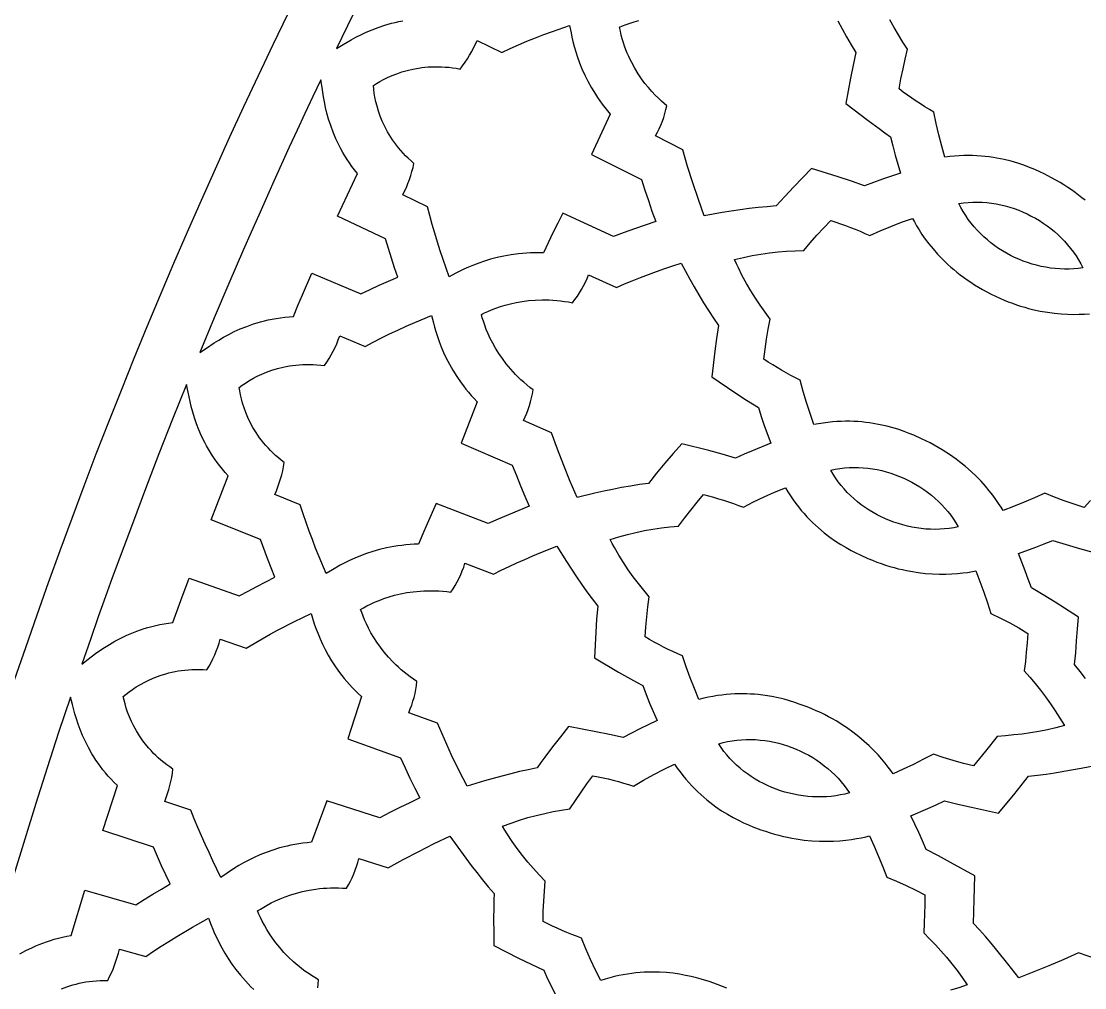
# Model space of a CAD drawing. Extents: x -550 to 550, y -550 to 550.
# Drawn here: x -458.9 to -367.3, y 128.7 to 211.9 of the extents above; entities that cross this region are included whole.
import ezdxf

# ---------------------------------------------------------------- set-up
doc = ezdxf.new("R2010")
doc.units = 0
doc.layers.add('LAYER_1', color=18, linetype='CONTINUOUS')
doc.layers.add('LAYER_10', color=4, linetype='CONTINUOUS')

msp = doc.modelspace()

# ---------------------------------------------------------------- linework, layer by layer
at = {"layer": 'LAYER_1'}
msp.add_lwpolyline([(0, 550, 0.414214), (-550, 0, 0.414214), (0, -550, 0.414214), (550, 0, 0.414214)], format="xyb", close=True, dxfattribs=at)
for points in [[(-430.347, 212.48), (-431.759, 209.594), (-431.181, 209.934), (-430.478, 210.337), (-430.078, 210.552), (-429.646, 210.77), (-429.182, 210.986), (-428.685, 211.198), (-428.155, 211.399), (-427.591, 211.587), (-426.995, 211.756), (-426.684, 211.832), (-426.365, 211.903), (-426.037, 211.967)], [(-388.534, 211.969), (-388.166, 211.272), (-387.787, 210.582), (-387.394, 209.899), (-386.988, 209.224), (-387.219, 208.132), (-387.431, 207.035), (-387.833, 204.838), (-385.926, 203.386), (-384.963, 202.673), (-384.477, 202.324), (-383.985, 201.981), (-383.793, 201.189), (-383.579, 200.402), (-383.125, 198.835), (-384.685, 198.313), (-385.461, 198.039), (-386.229, 197.745), (-387.36, 198.148), (-388.5, 198.526), (-390.791, 199.253), (-392.331, 197.647), (-393.092, 196.836), (-393.837, 196.011), (-394.618, 195.951), (-395.398, 195.875), (-396.176, 195.783), (-396.953, 195.679), (-397.728, 195.564), (-398.503, 195.441), (-400.048, 195.175), (-400.554, 196.579), (-401.033, 197.993), (-401.484, 199.416), (-401.907, 200.847), (-404.253, 202.053), (-404.085, 202.357), (-403.93, 202.669), (-403.787, 202.988), (-403.658, 203.312), (-403.541, 203.641), (-403.438, 203.975), (-403.349, 204.312), (-403.274, 204.651), (-403.737, 205.055), (-403.998, 205.3), (-404.275, 205.573), (-404.562, 205.877), (-404.857, 206.211), (-405.155, 206.577), (-405.453, 206.975), (-405.746, 207.406), (-406.031, 207.871), (-406.304, 208.37), (-406.435, 208.633), (-406.561, 208.904), (-406.682, 209.185), (-406.798, 209.475), (-406.908, 209.773), (-407.012, 210.082), (-407.109, 210.399), (-407.198, 210.726), (-407.28, 211.063), (-407.353, 211.409), (-407.085, 211.521), (-406.782, 211.638), (-406.445, 211.757), (-406.075, 211.873), (-405.673, 211.985)], [(-367.224, 196.502), (-367.499, 196.727), (-367.785, 196.951), (-368.082, 197.174), (-368.39, 197.394), (-368.71, 197.611), (-369.041, 197.826), (-369.384, 198.037), (-369.74, 198.244), (-370.107, 198.447), (-370.754, 198.781), (-371.135, 198.964), (-371.553, 199.151), (-372.009, 199.34), (-372.501, 199.524), (-373.03, 199.7), (-373.594, 199.864), (-374.192, 200.012), (-374.504, 200.078), (-374.825, 200.138), (-375.154, 200.192), (-375.492, 200.239), (-375.837, 200.279), (-376.191, 200.31), (-376.553, 200.334), (-376.923, 200.348), (-377.301, 200.352), (-377.687, 200.347), (-378.081, 200.331), (-378.482, 200.304), (-378.892, 200.265), (-379.309, 200.214), (-379.577, 201.177), (-379.824, 202.147), (-380.048, 203.121), (-380.251, 204.101), (-380.641, 204.328), (-381.028, 204.562), (-381.41, 204.803), (-381.788, 205.05), (-382.162, 205.304), (-382.531, 205.564), (-382.896, 205.83), (-383.256, 206.103), (-383.092, 206.96), (-382.916, 207.815), (-382.728, 208.667), (-382.529, 209.517), (-382.931, 210.129), (-383.319, 210.751), (-383.691, 211.387), (-384.048, 212.036)], [(-366.764, 170.641), (-367.312, 170.044), (-368.174, 170.307), (-369.027, 170.598), (-369.871, 170.915), (-370.704, 171.259), (-371.588, 170.86), (-372.481, 170.479), (-373.38, 170.116), (-374.287, 169.77), (-374.467, 170.061), (-374.675, 170.381), (-374.913, 170.725), (-375.182, 171.091), (-375.483, 171.476), (-375.818, 171.875), (-376.188, 172.286), (-376.594, 172.705), (-377.038, 173.13), (-377.522, 173.556), (-378.046, 173.98), (-378.323, 174.191), (-378.611, 174.399), (-378.91, 174.606), (-379.22, 174.811), (-379.542, 175.012), (-379.874, 175.21), (-380.218, 175.404), (-380.574, 175.595), (-380.941, 175.78), (-381.321, 175.961), (-381.985, 176.256), (-382.376, 176.415), (-382.805, 176.578), (-383.271, 176.738), (-383.773, 176.893), (-384.311, 177.037), (-384.883, 177.167), (-385.489, 177.278), (-385.804, 177.326), (-386.128, 177.366), (-386.459, 177.401), (-386.798, 177.427), (-387.146, 177.446), (-387.5, 177.456), (-387.863, 177.458), (-388.233, 177.45), (-388.61, 177.431), (-388.995, 177.403), (-389.386, 177.363), (-389.785, 177.311), (-390.191, 177.248), (-390.603, 177.171), (-390.931, 178.118), (-391.237, 179.072), (-391.522, 180.032), (-391.785, 180.998), (-392.188, 181.202), (-392.588, 181.413), (-392.984, 181.63), (-393.376, 181.855), (-393.765, 182.086), (-394.149, 182.323), (-394.53, 182.567), (-394.905, 182.818), (-394.797, 183.683), (-394.676, 184.547), (-394.538, 185.409), (-394.376, 186.265), (-394.809, 186.853), (-395.231, 187.452), (-395.639, 188.063), (-396.032, 188.69), (-396.409, 189.334), (-396.768, 189.997), (-397.108, 190.681), (-397.27, 191.032), (-397.427, 191.39), (-396.668, 191.579), (-395.916, 191.738), (-395.168, 191.868), (-394.425, 191.972), (-393.685, 192.053), (-392.948, 192.113), (-392.213, 192.154), (-391.478, 192.18), (-390.909, 192.838), (-390.331, 193.487), (-389.745, 194.129), (-389.149, 194.762), (-388.72, 194.625), (-388.293, 194.48), (-387.868, 194.328), (-387.446, 194.169), (-387.027, 194.002), (-386.61, 193.828), (-386.197, 193.648), (-385.787, 193.46), (-384.879, 193.864), (-383.962, 194.248), (-383.036, 194.609), (-382.1, 194.943), (-381.938, 194.639), (-381.749, 194.306), (-381.53, 193.947), (-381.28, 193.564), (-380.997, 193.162), (-380.681, 192.744), (-380.329, 192.313), (-379.94, 191.872), (-379.513, 191.426), (-379.047, 190.977), (-378.798, 190.752), (-378.539, 190.529), (-378.269, 190.306), (-377.988, 190.085), (-377.696, 189.866), (-377.393, 189.649), (-377.078, 189.435), (-376.752, 189.224), (-376.414, 189.016), (-376.064, 188.813), (-375.702, 188.614), (-375.327, 188.421), (-374.951, 188.237), (-374.578, 188.067), (-374.209, 187.908), (-373.844, 187.761), (-373.484, 187.626), (-373.127, 187.501), (-372.776, 187.387), (-372.429, 187.283), (-372.087, 187.189), (-371.751, 187.104), (-371.095, 186.961), (-370.463, 186.85), (-369.857, 186.769), (-369.278, 186.714), (-368.728, 186.682), (-368.209, 186.67), (-367.723, 186.675), (-367.271, 186.694), (-366.855, 186.723)], [(-367.176, 155.296), (-367.643, 155.898), (-368.121, 156.491), (-368.029, 157.514), (-367.953, 158.538), (-367.879, 159.563), (-367.793, 160.586), (-369.812, 161.866), (-370.827, 162.495), (-371.854, 163.104), (-372.115, 163.849), (-372.393, 164.587), (-372.971, 166.057), (-371.482, 166.606), (-370.741, 166.891), (-370.008, 167.193), (-368.866, 166.837), (-367.718, 166.502), (-365.414, 165.857)], [(-459.037, 131.566), (-458.518, 131.852), (-457.962, 132.125), (-457.671, 132.256), (-457.37, 132.382), (-457.059, 132.502), (-456.739, 132.617), (-456.409, 132.726), (-456.069, 132.828), (-455.719, 132.923), (-455.359, 133.01), (-454.989, 133.089), (-454.609, 133.158), (-453.45, 137.064), (-449.051, 135.796), (-448.314, 136.257), (-447.573, 136.712), (-446.827, 137.158), (-446.075, 137.595), (-446.452, 138.38), (-446.817, 139.17), (-447.525, 140.759), (-451.873, 142.19), (-450.636, 146.071), (-450.911, 146.343), (-451.173, 146.616), (-451.421, 146.89), (-451.656, 147.165), (-451.879, 147.441), (-452.09, 147.717), (-452.289, 147.992), (-452.477, 148.266), (-452.654, 148.54), (-452.821, 148.812), (-453.125, 149.351), (-453.392, 149.879), (-453.625, 150.394), (-453.828, 150.894), (-454.004, 151.375), (-454.156, 151.833), (-454.287, 152.267), (-454.5, 153.049), (-454.669, 153.697), (-455.185, 152.175), (-455.694, 150.651), (-456.691, 147.596), (-457.665, 144.534), (-458.618, 141.464), (-459.558, 138.391)], [(-398.101, 128.61), (-398.466, 128.762), (-398.842, 128.909), (-399.23, 129.049), (-399.629, 129.183), (-400.323, 129.397), (-400.73, 129.508), (-401.174, 129.618), (-401.655, 129.722), (-402.172, 129.816), (-402.722, 129.895), (-403.305, 129.956), (-403.919, 129.993), (-404.237, 130.002), (-404.562, 130.004), (-404.895, 129.998), (-405.235, 129.984), (-405.581, 129.961), (-405.934, 129.929), (-406.293, 129.887), (-406.659, 129.834), (-407.03, 129.771), (-407.408, 129.696), (-407.791, 129.609), (-408.18, 129.51), (-408.575, 129.398), (-408.974, 129.272), (-409.417, 130.174), (-409.839, 131.086), (-410.241, 132.007), (-410.622, 132.936), (-411.047, 133.09), (-411.469, 133.252), (-411.888, 133.421), (-412.305, 133.597), (-412.719, 133.78), (-413.129, 133.97), (-413.536, 134.167), (-413.939, 134.37), (-413.918, 135.238), (-413.88, 136.105), (-413.829, 136.972), (-413.766, 137.837), (-414.269, 138.37), (-414.761, 138.915), (-415.241, 139.474), (-415.709, 140.05), (-416.162, 140.645), (-416.6, 141.261), (-417.022, 141.901), (-417.226, 142.231), (-417.426, 142.567), (-416.698, 142.847), (-415.972, 143.095), (-415.248, 143.314), (-414.525, 143.507), (-413.802, 143.677), (-413.08, 143.825), (-412.357, 143.955), (-411.633, 144.069), (-411.151, 144.791), (-410.659, 145.506), (-410.158, 146.215), (-409.647, 146.917), (-409.205, 146.832), (-408.764, 146.739), (-408.324, 146.639), (-407.886, 146.531), (-407.45, 146.416), (-407.016, 146.293), (-406.585, 146.163), (-406.155, 146.026), (-405.288, 146.532), (-404.407, 147.014), (-403.514, 147.475), (-402.612, 147.917), (-402.373, 147.573), (-402.13, 147.243), (-401.883, 146.927), (-401.633, 146.624), (-401.38, 146.333), (-401.125, 146.056), (-400.868, 145.791), (-400.61, 145.538), (-400.351, 145.296), (-400.091, 145.066), (-399.831, 144.847), (-399.572, 144.639), (-399.056, 144.254), (-398.548, 143.909), (-398.05, 143.6), (-397.566, 143.326), (-397.101, 143.084), (-396.657, 142.872), (-396.238, 142.687), (-395.848, 142.527), (-395.169, 142.271), (-394.771, 142.133), (-394.378, 142.008), (-393.99, 141.893), (-393.608, 141.79), (-393.231, 141.698), (-392.86, 141.615), (-392.495, 141.543), (-392.137, 141.48), (-391.784, 141.427), (-391.438, 141.382), (-390.765, 141.316), (-390.121, 141.28), (-389.505, 141.27), (-388.92, 141.283), (-388.367, 141.316), (-387.847, 141.365), (-387.362, 141.427), (-386.913, 141.499), (-386.5, 141.576), (-386.127, 141.657), (-385.794, 141.738), (-385.396, 140.856), (-385.016, 139.967), (-384.651, 139.07), (-384.301, 138.168), (-383.465, 137.828), (-382.639, 137.462), (-381.825, 137.069), (-381.024, 136.651), (-381.033, 135.836), (-381.054, 135.021), (-381.086, 134.207), (-381.129, 133.393), (-380.625, 132.881), (-380.13, 132.36), (-379.643, 131.826), (-379.168, 131.277), (-378.703, 130.712), (-378.252, 130.128), (-377.814, 129.523), (-377.391, 128.894), (-378.111, 128.655), (-378.828, 128.445)], [(-365.303, 130.794), (-367.794, 131.658), (-369.066, 131.09), (-370.348, 130.541), (-371.637, 130.012), (-372.935, 129.502), (-373.877, 130.703), (-374.834, 131.894), (-375.321, 132.481), (-375.816, 133.062), (-376.319, 133.636), (-376.833, 134.2), (-376.776, 136.249), (-376.726, 138.299), (-378.818, 139.455), (-379.87, 140.023), (-380.932, 140.57), (-381.239, 141.298), (-381.562, 142.019), (-382.23, 143.452), (-380.779, 144.091), (-380.059, 144.42), (-379.347, 144.766), (-378.186, 144.479), (-377.02, 144.214), (-374.682, 143.708), (-373.371, 145.28), (-372.723, 146.071), (-372.09, 146.875), (-371.332, 146.965), (-370.576, 147.067), (-369.821, 147.18), (-369.067, 147.301), (-367.563, 147.565), (-366.062, 147.847)], [(-433.363, 128.654), (-433.328, 129), (-433.307, 129.346), (-433.612, 129.527), (-433.906, 129.711), (-434.189, 129.9), (-434.461, 130.091), (-434.723, 130.286), (-434.974, 130.484), (-435.216, 130.683), (-435.447, 130.885), (-435.881, 131.292), (-436.278, 131.701), (-436.639, 132.111), (-436.965, 132.517), (-437.26, 132.916), (-437.523, 133.306), (-437.757, 133.683), (-437.963, 134.045), (-438.143, 134.387), (-438.298, 134.708), (-438.43, 135.004), (-438.541, 135.271), (-438.299, 135.43), (-438.023, 135.6), (-437.715, 135.778), (-437.373, 135.959), (-437, 136.142), (-436.595, 136.322), (-436.158, 136.496), (-435.69, 136.66), (-435.192, 136.812), (-434.663, 136.947), (-434.105, 137.062), (-433.518, 137.154), (-433.214, 137.19), (-432.902, 137.219), (-432.583, 137.241), (-432.257, 137.254), (-431.925, 137.259), (-431.585, 137.256), (-431.238, 137.243), (-430.885, 137.22), (-430.708, 137.518), (-430.543, 137.824), (-430.39, 138.137), (-430.251, 138.456), (-430.123, 138.781), (-430.009, 139.11), (-429.907, 139.442), (-429.818, 139.778), (-427.301, 138.99), (-425.988, 139.71), (-424.66, 140.405), (-423.319, 141.073), (-421.965, 141.715), (-421.057, 140.444), (-420.596, 139.814), (-420.127, 139.188), (-419.65, 138.57), (-419.162, 137.96), (-418.663, 137.359), (-418.152, 136.77), (-418.18, 136.212), (-418.197, 135.654), (-418.207, 134.536), (-418.198, 133.418), (-418.189, 132.301), (-416.05, 131.211), (-414.974, 130.681), (-414.432, 130.424), (-413.887, 130.175), (-413.55, 129.428), (-413.194, 128.69), (-412.458, 127.226)], [(-455.461, 128.55), (-454.978, 128.734), (-454.725, 128.818), (-454.465, 128.897), (-454.198, 128.97), (-453.924, 129.037), (-453.642, 129.097), (-453.353, 129.15), (-453.057, 129.195), (-452.754, 129.232), (-452.443, 129.26), (-452.126, 129.28), (-451.801, 129.29), (-451.468, 129.29), (-451.304, 129.61), (-451.15, 129.936), (-451.007, 130.267), (-450.875, 130.603), (-450.754, 130.943), (-450.642, 131.286), (-450.542, 131.633), (-450.452, 131.981), (-448.167, 131.344), (-447.514, 131.79), (-446.854, 132.225), (-446.187, 132.65), (-445.514, 133.066), (-444.154, 133.875), (-442.782, 134.662), (-442.553, 134.058), (-442.413, 133.712), (-442.255, 133.339), (-442.074, 132.943), (-441.87, 132.525), (-441.64, 132.089), (-441.381, 131.638), (-441.092, 131.173), (-440.771, 130.697), (-440.415, 130.214), (-440.021, 129.725), (-439.589, 129.234), (-439.357, 128.988), (-439.115, 128.742), (-438.862, 128.497)]]:
    msp.add_lwpolyline(points, dxfattribs=at)
for points in [[(-428.555, 206.38), (-428.296, 206.551), (-428.006, 206.725), (-427.686, 206.902), (-427.337, 207.076), (-426.96, 207.246), (-426.555, 207.406), (-426.122, 207.555), (-425.663, 207.689), (-425.177, 207.804), (-424.667, 207.897), (-424.402, 207.935), (-424.131, 207.966), (-423.854, 207.989), (-423.571, 208.005), (-423.282, 208.013), (-422.987, 208.013), (-422.686, 208.004), (-422.38, 207.985), (-422.068, 207.957), (-421.751, 207.919), (-421.428, 207.871), (-421.099, 207.812), (-420.878, 208.095), (-420.667, 208.388), (-420.466, 208.687), (-420.275, 208.994), (-420.095, 209.308), (-419.927, 209.627), (-419.77, 209.952), (-419.626, 210.281), (-417.492, 209.247), (-416.779, 209.577), (-416.059, 209.894), (-415.334, 210.199), (-414.604, 210.493), (-413.87, 210.776), (-413.133, 211.05), (-411.65, 211.575), (-411.533, 210.936), (-411.456, 210.568), (-411.364, 210.171), (-411.255, 209.747), (-411.125, 209.298), (-410.972, 208.826), (-410.794, 208.334), (-410.588, 207.823), (-410.351, 207.296), (-410.082, 206.755), (-409.776, 206.202), (-409.433, 205.639), (-409.247, 205.355), (-409.049, 205.069), (-408.841, 204.782), (-408.622, 204.493), (-408.392, 204.204), (-408.15, 203.914), (-409.755, 200.451), (-405.457, 198.289), (-405.167, 197.377), (-404.865, 196.469), (-404.552, 195.564), (-404.226, 194.664), (-405.141, 194.361), (-406.052, 194.046), (-406.958, 193.72), (-407.861, 193.383), (-412.232, 195.395), (-412.664, 194.544), (-413.086, 193.689), (-413.913, 191.969), (-414.289, 191.977), (-414.657, 191.975), (-415.017, 191.966), (-415.37, 191.948), (-415.715, 191.922), (-416.052, 191.89), (-416.702, 191.805), (-417.322, 191.696), (-417.909, 191.567), (-418.466, 191.421), (-418.99, 191.262), (-419.484, 191.093), (-419.945, 190.917), (-420.375, 190.737), (-420.773, 190.558), (-421.473, 190.214), (-422.045, 189.911), (-422.555, 191.404), (-422.802, 192.154), (-423.042, 192.906), (-423.273, 193.661), (-423.493, 194.419), (-423.702, 195.18), (-423.897, 195.944), (-426.037, 196.967), (-425.875, 197.289), (-425.724, 197.617), (-425.585, 197.951), (-425.458, 198.29), (-425.343, 198.633), (-425.24, 198.979), (-425.149, 199.329), (-425.071, 199.681), (-425.321, 199.899), (-425.56, 200.12), (-425.786, 200.343), (-426.001, 200.569), (-426.205, 200.796), (-426.398, 201.024), (-426.581, 201.253), (-426.754, 201.483), (-426.916, 201.714), (-427.069, 201.944), (-427.347, 202.404), (-427.59, 202.861), (-427.8, 203.311), (-427.978, 203.752), (-428.129, 204.182), (-428.252, 204.598), (-428.352, 204.998), (-428.43, 205.379), (-428.489, 205.738), (-428.53, 206.072)], [(-443.518, 183.397), (-442.963, 183.771), (-442.287, 184.217), (-441.901, 184.455), (-441.484, 184.699), (-441.035, 184.943), (-440.552, 185.184), (-440.036, 185.418), (-439.487, 185.639), (-438.902, 185.844), (-438.597, 185.94), (-438.283, 186.029), (-437.961, 186.113), (-437.629, 186.189), (-437.289, 186.259), (-436.939, 186.321), (-436.58, 186.374), (-436.213, 186.419), (-435.836, 186.454), (-435.449, 186.48), (-435.064, 187.423), (-434.671, 188.362), (-433.863, 190.232), (-429.646, 188.448), (-428.855, 188.816), (-428.062, 189.177), (-427.264, 189.53), (-426.462, 189.872), (-426.738, 190.695), (-427.004, 191.521), (-427.509, 193.18), (-431.655, 195.12), (-429.941, 198.816), (-430.183, 199.12), (-430.411, 199.424), (-430.625, 199.727), (-430.828, 200.029), (-431.018, 200.331), (-431.196, 200.63), (-431.363, 200.929), (-431.518, 201.225), (-431.664, 201.518), (-431.799, 201.809), (-432.041, 202.381), (-432.247, 202.939), (-432.422, 203.48), (-432.568, 204.001), (-432.69, 204.5), (-432.789, 204.974), (-432.871, 205.421), (-432.993, 206.225), (-433.083, 206.89), (-433.783, 205.444), (-434.469, 203.992), (-435.146, 202.534), (-435.814, 201.073), (-437.135, 198.143), (-438.453, 195.211), (-439.11, 193.744), (-439.758, 192.274), (-441.032, 189.324), (-442.283, 186.363)], [(-378.093, 196.223), (-377.701, 196.282), (-377.304, 196.322), (-376.905, 196.343), (-376.503, 196.347), (-376.1, 196.334), (-375.697, 196.303), (-375.294, 196.256), (-374.893, 196.193), (-374.494, 196.114), (-374.099, 196.019), (-373.709, 195.909), (-373.323, 195.784), (-372.944, 195.645), (-372.573, 195.492), (-372.21, 195.325), (-371.856, 195.145), (-371.508, 194.957), (-371.166, 194.755), (-370.83, 194.538), (-370.502, 194.307), (-370.181, 194.064), (-369.869, 193.808), (-369.567, 193.541), (-369.275, 193.261), (-368.994, 192.971), (-368.725, 192.671), (-368.47, 192.36), (-368.227, 192.041), (-368, 191.712), (-367.787, 191.376), (-367.591, 191.031), (-367.412, 190.68), (-367.805, 190.626), (-368.201, 190.59), (-368.601, 190.571), (-369.002, 190.569), (-369.405, 190.585), (-369.808, 190.616), (-370.21, 190.664), (-370.61, 190.727), (-371.008, 190.805), (-371.403, 190.899), (-371.793, 191.007), (-372.178, 191.13), (-372.558, 191.267), (-372.93, 191.417), (-373.294, 191.581), (-373.649, 191.758), (-373.999, 191.943), (-374.343, 192.143), (-374.68, 192.358), (-375.011, 192.587), (-375.333, 192.829), (-375.646, 193.084), (-375.95, 193.352), (-376.243, 193.631), (-376.524, 193.921), (-376.793, 194.223), (-377.048, 194.534), (-377.289, 194.855), (-377.515, 195.185), (-377.725, 195.523), (-377.918, 195.869)], [(-419.259, 186.665), (-418.998, 186.793), (-418.703, 186.929), (-418.375, 187.068), (-418.013, 187.207), (-417.619, 187.343), (-417.194, 187.473), (-416.738, 187.592), (-416.253, 187.699), (-415.739, 187.789), (-415.196, 187.86), (-414.627, 187.907), (-414.031, 187.927), (-413.724, 187.926), (-413.41, 187.918), (-413.09, 187.901), (-412.764, 187.875), (-412.432, 187.84), (-412.095, 187.795), (-411.751, 187.741), (-411.402, 187.676), (-411.189, 187.95), (-410.986, 188.233), (-410.795, 188.524), (-410.616, 188.823), (-410.449, 189.129), (-410.295, 189.442), (-410.154, 189.76), (-410.026, 190.082), (-407.622, 189), (-406.936, 189.29), (-406.247, 189.572), (-405.555, 189.846), (-404.86, 190.112), (-404.161, 190.37), (-403.459, 190.619), (-402.755, 190.86), (-402.048, 191.092), (-401.295, 189.715), (-400.909, 189.031), (-400.514, 188.352), (-400.109, 187.68), (-399.693, 187.015), (-399.264, 186.358), (-398.82, 185.712), (-398.983, 184.606), (-399.125, 183.498), (-399.389, 181.278), (-397.398, 179.942), (-396.394, 179.288), (-395.887, 178.968), (-395.376, 178.655), (-395.134, 177.875), (-394.873, 177.102), (-394.323, 175.563), (-395.846, 174.947), (-396.602, 174.627), (-397.349, 174.287), (-398.502, 174.621), (-399.662, 174.93), (-401.991, 175.518), (-402.727, 174.682), (-403.455, 173.838), (-404.169, 172.982), (-404.864, 172.111), (-405.639, 172.004), (-406.411, 171.881), (-407.181, 171.743), (-407.949, 171.592), (-408.716, 171.43), (-409.48, 171.26), (-411.004, 170.901), (-411.596, 172.274), (-412.162, 173.657), (-412.7, 175.052), (-413.211, 176.457), (-415.625, 177.52), (-415.477, 177.834), (-415.342, 178.155), (-415.22, 178.481), (-415.111, 178.812), (-415.014, 179.147), (-414.929, 179.485), (-414.855, 179.826), (-414.792, 180.168), (-415.073, 180.383), (-415.342, 180.601), (-415.6, 180.821), (-415.846, 181.044), (-416.082, 181.268), (-416.307, 181.494), (-416.522, 181.72), (-416.727, 181.947), (-417.108, 182.403), (-417.451, 182.856), (-417.759, 183.305), (-418.034, 183.746), (-418.277, 184.177), (-418.49, 184.595), (-418.676, 184.997), (-418.836, 185.38), (-418.973, 185.741), (-419.087, 186.078), (-419.182, 186.387)], [(-440.124, 180.379), (-439.876, 180.565), (-439.597, 180.757), (-439.289, 180.952), (-438.952, 181.148), (-438.587, 181.339), (-438.192, 181.524), (-437.77, 181.699), (-437.321, 181.86), (-436.844, 182.005), (-436.34, 182.129), (-436.078, 182.182), (-435.81, 182.229), (-435.536, 182.269), (-435.254, 182.303), (-434.967, 182.328), (-434.673, 182.346), (-434.373, 182.355), (-434.066, 182.355), (-433.754, 182.346), (-433.435, 182.327), (-433.11, 182.298), (-432.779, 182.259), (-432.576, 182.556), (-432.384, 182.86), (-432.202, 183.172), (-432.031, 183.49), (-431.871, 183.814), (-431.724, 184.144), (-431.588, 184.478), (-431.464, 184.815), (-429.272, 183.91), (-428.578, 184.284), (-427.876, 184.643), (-427.166, 184.988), (-426.451, 185.321), (-425.731, 185.644), (-425.007, 185.959), (-423.552, 186.572), (-423.398, 185.942), (-423.3, 185.58), (-423.186, 185.189), (-423.053, 184.773), (-422.898, 184.333), (-422.72, 183.871), (-422.514, 183.391), (-422.28, 182.894), (-422.015, 182.383), (-421.716, 181.859), (-421.38, 181.326), (-421.006, 180.786), (-420.803, 180.514), (-420.59, 180.241), (-420.366, 179.967), (-420.131, 179.693), (-419.884, 179.419), (-419.626, 179.145), (-421.011, 175.588), (-416.591, 173.686), (-416.245, 172.793), (-415.887, 171.903), (-415.519, 171.018), (-415.138, 170.139), (-416.031, 169.781), (-416.919, 169.411), (-417.803, 169.03), (-418.682, 168.639), (-423.165, 170.386), (-423.93, 168.638), (-424.304, 167.76), (-424.667, 166.877), (-425.042, 166.862), (-425.409, 166.839), (-425.768, 166.808), (-426.118, 166.769), (-426.461, 166.723), (-426.795, 166.67), (-427.438, 166.546), (-428.048, 166.4), (-428.626, 166.236), (-429.172, 166.056), (-429.685, 165.865), (-430.167, 165.667), (-430.616, 165.463), (-431.033, 165.258), (-431.419, 165.055), (-432.095, 164.668), (-432.647, 164.331), (-433.249, 165.793), (-433.542, 166.527), (-433.828, 167.264), (-434.106, 168.004), (-434.373, 168.748), (-434.628, 169.496), (-434.87, 170.248), (-437.067, 171.141), (-436.926, 171.472), (-436.796, 171.808), (-436.676, 172.149), (-436.568, 172.493), (-436.47, 172.841), (-436.383, 173.191), (-436.308, 173.544), (-436.242, 173.898), (-436.505, 174.102), (-436.755, 174.309), (-436.994, 174.518), (-437.222, 174.731), (-437.439, 174.945), (-437.646, 175.162), (-437.842, 175.38), (-438.028, 175.6), (-438.204, 175.82), (-438.37, 176.041), (-438.675, 176.484), (-438.945, 176.925), (-439.182, 177.362), (-439.387, 177.791), (-439.563, 178.211), (-439.712, 178.619), (-439.836, 179.012), (-439.937, 179.387), (-440.018, 179.742), (-440.079, 180.073)], [(-453.693, 156.545), (-453.164, 156.952), (-452.516, 157.438), (-452.147, 157.7), (-451.746, 157.968), (-451.313, 158.24), (-450.847, 158.509), (-450.347, 158.773), (-449.813, 159.028), (-449.243, 159.268), (-448.945, 159.381), (-448.637, 159.49), (-448.321, 159.593), (-447.995, 159.689), (-447.66, 159.779), (-447.315, 159.862), (-446.961, 159.937), (-446.597, 160.004), (-446.223, 160.062), (-445.84, 160.111), (-445.152, 162.028), (-444.45, 163.94), (-440.134, 162.411), (-439.369, 162.826), (-438.6, 163.235), (-437.827, 163.636), (-437.049, 164.026), (-437.375, 164.831), (-437.691, 165.641), (-438.299, 167.269), (-442.554, 168.957), (-441.076, 172.753), (-441.334, 173.041), (-441.579, 173.33), (-441.811, 173.619), (-442.031, 173.909), (-442.237, 174.198), (-442.432, 174.486), (-442.616, 174.773), (-442.788, 175.059), (-442.949, 175.343), (-443.101, 175.624), (-443.374, 176.181), (-443.611, 176.725), (-443.816, 177.254), (-443.991, 177.765), (-444.14, 178.255), (-444.266, 178.722), (-444.372, 179.164), (-444.54, 179.958), (-444.67, 180.615), (-445.279, 179.129), (-445.878, 177.638), (-447.051, 174.646), (-448.2, 171.644), (-449.338, 168.638), (-450.087, 166.645), (-451.073, 163.969), (-451.651, 162.373), (-452.281, 160.604), (-452.963, 158.661)], [(-389.143, 173.257), (-388.756, 173.339), (-388.363, 173.403), (-387.966, 173.449), (-387.565, 173.477), (-387.163, 173.488), (-386.759, 173.482), (-386.354, 173.459), (-385.95, 173.42), (-385.548, 173.364), (-385.148, 173.293), (-384.752, 173.207), (-384.36, 173.106), (-383.974, 172.99), (-383.594, 172.859), (-383.222, 172.715), (-382.858, 172.557), (-382.5, 172.389), (-382.146, 172.207), (-381.797, 172.011), (-381.455, 171.8), (-381.12, 171.576), (-380.794, 171.34), (-380.475, 171.09), (-380.167, 170.829), (-379.869, 170.556), (-379.583, 170.272), (-379.308, 169.977), (-379.047, 169.673), (-378.8, 169.358), (-378.568, 169.035), (-378.351, 168.703), (-378.15, 168.363), (-378.539, 168.285), (-378.932, 168.225), (-379.329, 168.182), (-379.73, 168.156), (-380.132, 168.147), (-380.536, 168.154), (-380.939, 168.177), (-381.343, 168.216), (-381.744, 168.271), (-382.144, 168.341), (-382.539, 168.426), (-382.931, 168.525), (-383.317, 168.639), (-383.697, 168.766), (-384.07, 168.908), (-384.436, 169.063), (-384.796, 169.227), (-385.151, 169.406), (-385.501, 169.601), (-385.845, 169.81), (-386.181, 170.032), (-386.51, 170.268), (-386.829, 170.517), (-387.139, 170.779), (-387.437, 171.052), (-387.724, 171.337), (-387.997, 171.633), (-388.258, 171.939), (-388.503, 172.255), (-388.733, 172.58), (-388.947, 172.914)], [(-408.155, 167.277), (-407.411, 167.512), (-406.67, 167.716), (-405.933, 167.891), (-405.198, 168.04), (-404.466, 168.165), (-403.735, 168.27), (-403.004, 168.355), (-402.274, 168.425), (-401.747, 169.117), (-401.212, 169.801), (-400.667, 170.477), (-400.112, 171.146), (-399.676, 171.035), (-399.241, 170.916), (-398.808, 170.79), (-398.377, 170.656), (-397.949, 170.514), (-397.523, 170.366), (-397.1, 170.21), (-396.679, 170.047), (-395.792, 170.506), (-394.891, 170.94), (-393.98, 171.35), (-393.058, 171.735), (-392.84, 171.377), (-392.616, 171.032), (-392.388, 170.7), (-392.156, 170.381), (-391.92, 170.076), (-391.682, 169.783), (-391.44, 169.502), (-391.197, 169.233), (-390.951, 168.976), (-390.705, 168.73), (-390.457, 168.496), (-390.21, 168.272), (-389.716, 167.856), (-389.227, 167.481), (-388.746, 167.143), (-388.277, 166.84), (-387.825, 166.571), (-387.392, 166.332), (-386.983, 166.123), (-386.602, 165.939), (-385.937, 165.643), (-385.549, 165.482), (-385.165, 165.333), (-384.787, 165.196), (-384.412, 165.071), (-384.043, 164.957), (-383.679, 164.853), (-383.32, 164.76), (-382.967, 164.677), (-382.619, 164.602), (-382.277, 164.537), (-381.612, 164.433), (-380.973, 164.359), (-380.361, 164.314), (-379.778, 164.293), (-379.225, 164.293), (-378.705, 164.312), (-378.218, 164.345), (-377.767, 164.39), (-377.352, 164.443), (-376.639, 164.562), (-376.292, 163.653), (-375.958, 162.74), (-375.64, 161.821), (-375.335, 160.898), (-374.52, 160.508), (-373.718, 160.093), (-372.929, 159.652), (-372.155, 159.187), (-372.216, 158.375), (-372.287, 157.564), (-372.37, 156.754), (-372.464, 155.945), (-371.992, 155.404), (-371.53, 154.854), (-371.077, 154.293), (-370.636, 153.717), (-370.207, 153.126), (-369.793, 152.516), (-369.393, 151.886), (-369.009, 151.234), (-369.743, 151.039), (-370.473, 150.872), (-371.199, 150.73), (-371.922, 150.61), (-372.643, 150.511), (-373.362, 150.43), (-374.08, 150.363), (-374.797, 150.31), (-375.808, 149.037), (-376.836, 147.777), (-377.712, 147.988), (-378.581, 148.228), (-379.442, 148.494), (-380.294, 148.788), (-381.151, 148.336), (-382.017, 147.901), (-382.891, 147.484), (-383.773, 147.084), (-383.971, 147.364), (-384.198, 147.67), (-384.457, 148), (-384.747, 148.349), (-385.071, 148.715), (-385.43, 149.094), (-385.824, 149.482), (-386.256, 149.877), (-386.725, 150.274), (-387.233, 150.671), (-387.782, 151.063), (-388.072, 151.257), (-388.373, 151.448), (-388.684, 151.637), (-389.006, 151.822), (-389.339, 152.004), (-389.683, 152.182), (-390.038, 152.356), (-390.405, 152.525), (-390.783, 152.688), (-391.173, 152.846), (-391.853, 153.1), (-392.253, 153.236), (-392.69, 153.373), (-393.164, 153.505), (-393.675, 153.629), (-394.22, 153.741), (-394.798, 153.837), (-395.409, 153.911), (-395.726, 153.939), (-396.052, 153.961), (-396.384, 153.975), (-396.724, 153.981), (-397.072, 153.979), (-397.426, 153.968), (-397.788, 153.947), (-398.156, 153.917), (-398.531, 153.876), (-398.913, 153.824), (-399.301, 153.761), (-399.696, 153.685), (-400.097, 153.597), (-400.504, 153.496), (-400.889, 154.422), (-401.254, 155.357), (-401.598, 156.299), (-401.921, 157.249), (-402.335, 157.428), (-402.747, 157.615), (-403.155, 157.808), (-403.561, 158.009), (-403.962, 158.216), (-404.361, 158.43), (-404.755, 158.651), (-405.145, 158.879), (-405.085, 159.746), (-405.006, 160.613), (-404.908, 161.478), (-404.794, 162.34), (-405.263, 162.902), (-405.72, 163.475), (-406.165, 164.061), (-406.596, 164.663), (-407.012, 165.284), (-407.412, 165.925), (-407.793, 166.588), (-407.976, 166.929)], [(-429.667, 161.256), (-429.415, 161.4), (-429.129, 161.553), (-428.81, 161.711), (-428.458, 161.872), (-428.073, 162.032), (-427.657, 162.187), (-427.21, 162.334), (-426.733, 162.47), (-426.226, 162.591), (-425.69, 162.694), (-425.125, 162.775), (-424.532, 162.832), (-424.226, 162.85), (-423.913, 162.86), (-423.593, 162.862), (-423.266, 162.856), (-422.933, 162.841), (-422.594, 162.817), (-422.248, 162.783), (-421.896, 162.739), (-421.7, 163.026), (-421.516, 163.321), (-421.344, 163.623), (-421.184, 163.933), (-421.036, 164.249), (-420.902, 164.571), (-420.781, 164.897), (-420.674, 165.227), (-418.21, 164.29), (-417.54, 164.622), (-416.866, 164.943), (-416.188, 165.256), (-415.506, 165.56), (-414.82, 165.856), (-414.13, 166.145), (-412.744, 166.701), (-411.915, 165.375), (-411.493, 164.717), (-411.063, 164.063), (-410.623, 163.417), (-410.172, 162.779), (-409.708, 162.151), (-409.229, 161.534), (-409.322, 160.42), (-409.395, 159.304), (-409.52, 157.07), (-407.451, 155.855), (-406.409, 155.262), (-405.884, 154.973), (-405.355, 154.691), (-405.065, 153.927), (-404.756, 153.169), (-404.111, 151.665), (-405.592, 150.958), (-406.325, 150.592), (-407.049, 150.207), (-408.219, 150.472), (-409.395, 150.711), (-411.754, 151.158), (-412.443, 150.279), (-413.129, 149.398), (-413.8, 148.506), (-414.127, 148.053), (-414.445, 147.595), (-415.211, 147.442), (-415.974, 147.272), (-416.733, 147.088), (-417.49, 146.891), (-418.244, 146.683), (-418.995, 146.467), (-420.492, 146.017), (-421.169, 147.352), (-421.819, 148.701), (-422.443, 150.062), (-423.04, 151.435), (-425.513, 152.352), (-425.383, 152.674), (-425.265, 153), (-425.157, 153.332), (-425.061, 153.667), (-424.978, 154.005), (-424.908, 154.346), (-424.851, 154.688), (-424.808, 155.033), (-425.101, 155.231), (-425.383, 155.433), (-425.654, 155.637), (-425.914, 155.845), (-426.163, 156.055), (-426.402, 156.267), (-426.631, 156.481), (-426.849, 156.695), (-427.257, 157.127), (-427.628, 157.56), (-427.963, 157.989), (-428.264, 158.414), (-428.533, 158.83), (-428.772, 159.234), (-428.982, 159.625), (-429.165, 159.998), (-429.324, 160.35), (-429.459, 160.679), (-429.573, 160.982)], [(-450.121, 153.734), (-449.885, 153.934), (-449.619, 154.143), (-449.324, 154.357), (-449, 154.572), (-448.647, 154.786), (-448.265, 154.995), (-447.855, 155.195), (-447.417, 155.383), (-446.95, 155.556), (-446.456, 155.71), (-446.198, 155.779), (-445.934, 155.842), (-445.662, 155.899), (-445.384, 155.949), (-445.099, 155.992), (-444.807, 156.027), (-444.508, 156.054), (-444.203, 156.073), (-443.891, 156.082), (-443.572, 156.083), (-443.246, 156.073), (-442.914, 156.054), (-442.73, 156.363), (-442.557, 156.679), (-442.395, 157.001), (-442.245, 157.33), (-442.106, 157.663), (-441.979, 158.001), (-441.864, 158.343), (-441.762, 158.687), (-439.52, 157.915), (-438.844, 158.326), (-438.16, 158.723), (-437.469, 159.107), (-436.771, 159.481), (-435.361, 160.203), (-433.942, 160.904), (-433.75, 160.286), (-433.632, 159.931), (-433.496, 159.548), (-433.34, 159.141), (-433.161, 158.711), (-432.957, 158.261), (-432.725, 157.794), (-432.464, 157.312), (-432.171, 156.818), (-431.843, 156.314), (-431.478, 155.803), (-431.281, 155.545), (-431.074, 155.287), (-430.857, 155.028), (-430.629, 154.768), (-430.39, 154.509), (-430.14, 154.25), (-429.878, 153.992), (-429.604, 153.735), (-430.763, 150.098), (-426.237, 148.463), (-425.836, 147.591), (-425.424, 146.724), (-425.001, 145.862), (-424.567, 145.006), (-425.435, 144.595), (-426.298, 144.172), (-427.155, 143.739), (-428.007, 143.295), (-432.587, 144.77), (-433.901, 141.186), (-434.274, 141.15), (-434.639, 141.106), (-434.995, 141.055), (-435.342, 140.996), (-435.681, 140.93), (-436.01, 140.858), (-436.645, 140.696), (-437.245, 140.514), (-437.811, 140.316), (-438.345, 140.104), (-438.845, 139.881), (-439.313, 139.653), (-439.749, 139.422), (-440.152, 139.191), (-440.524, 138.963), (-441.176, 138.535), (-441.705, 138.164), (-442.396, 139.588), (-442.735, 140.304), (-443.066, 141.023), (-443.389, 141.746), (-443.702, 142.473), (-444.003, 143.205), (-444.291, 143.942), (-446.539, 144.702), (-446.416, 145.041), (-446.303, 145.383), (-446.198, 145.728), (-446.104, 146.077), (-446.02, 146.428), (-445.949, 146.781), (-445.891, 147.136), (-445.846, 147.493), (-446.12, 147.68), (-446.383, 147.872), (-446.635, 148.067), (-446.876, 148.266), (-447.106, 148.467), (-447.325, 148.671), (-447.534, 148.877), (-447.733, 149.086), (-447.923, 149.295), (-448.103, 149.506), (-448.434, 149.93), (-448.731, 150.354), (-448.994, 150.776), (-449.225, 151.193), (-449.427, 151.602), (-449.601, 152.001), (-449.749, 152.386), (-449.873, 152.754), (-449.975, 153.104), (-450.057, 153.431)], [(-398.804, 149.673), (-398.422, 149.778), (-398.034, 149.866), (-397.641, 149.936), (-397.243, 149.988), (-396.842, 150.023), (-396.439, 150.041), (-396.034, 150.042), (-395.629, 150.028), (-395.224, 149.997), (-394.821, 149.95), (-394.421, 149.887), (-394.024, 149.81), (-393.632, 149.717), (-393.245, 149.609), (-392.865, 149.488), (-392.493, 149.352), (-392.125, 149.206), (-391.761, 149.045), (-391.401, 148.87), (-391.047, 148.68), (-390.699, 148.477), (-390.358, 148.26), (-390.025, 148.029), (-389.701, 147.787), (-389.387, 147.532), (-389.084, 147.266), (-388.793, 146.988), (-388.513, 146.699), (-388.247, 146.4), (-387.995, 146.091), (-387.759, 145.772), (-387.538, 145.445), (-387.92, 145.344), (-388.309, 145.26), (-388.703, 145.193), (-389.1, 145.143), (-389.501, 145.11), (-389.904, 145.093), (-390.308, 145.092), (-390.713, 145.106), (-391.117, 145.137), (-391.519, 145.183), (-391.919, 145.243), (-392.315, 145.319), (-392.707, 145.41), (-393.094, 145.514), (-393.475, 145.633), (-393.848, 145.766), (-394.218, 145.908), (-394.583, 146.066), (-394.945, 146.24), (-395.301, 146.428), (-395.65, 146.63), (-395.992, 146.846), (-396.326, 147.076), (-396.651, 147.318), (-396.966, 147.573), (-397.269, 147.841), (-397.56, 148.119), (-397.839, 148.409), (-398.103, 148.71), (-398.353, 149.021), (-398.587, 149.342)]]:
    msp.add_lwpolyline(points, close=True, dxfattribs=at)
at = {"layer": 'LAYER_10'}
msp.add_lwpolyline([(-485, 0, 0.414214), (0, -485, 0.414214), (485, 0, 0.414214), (0, 485, 0.414214)], format="xyb", close=True, dxfattribs=at)

doc.saveas('drawing.dxf')
